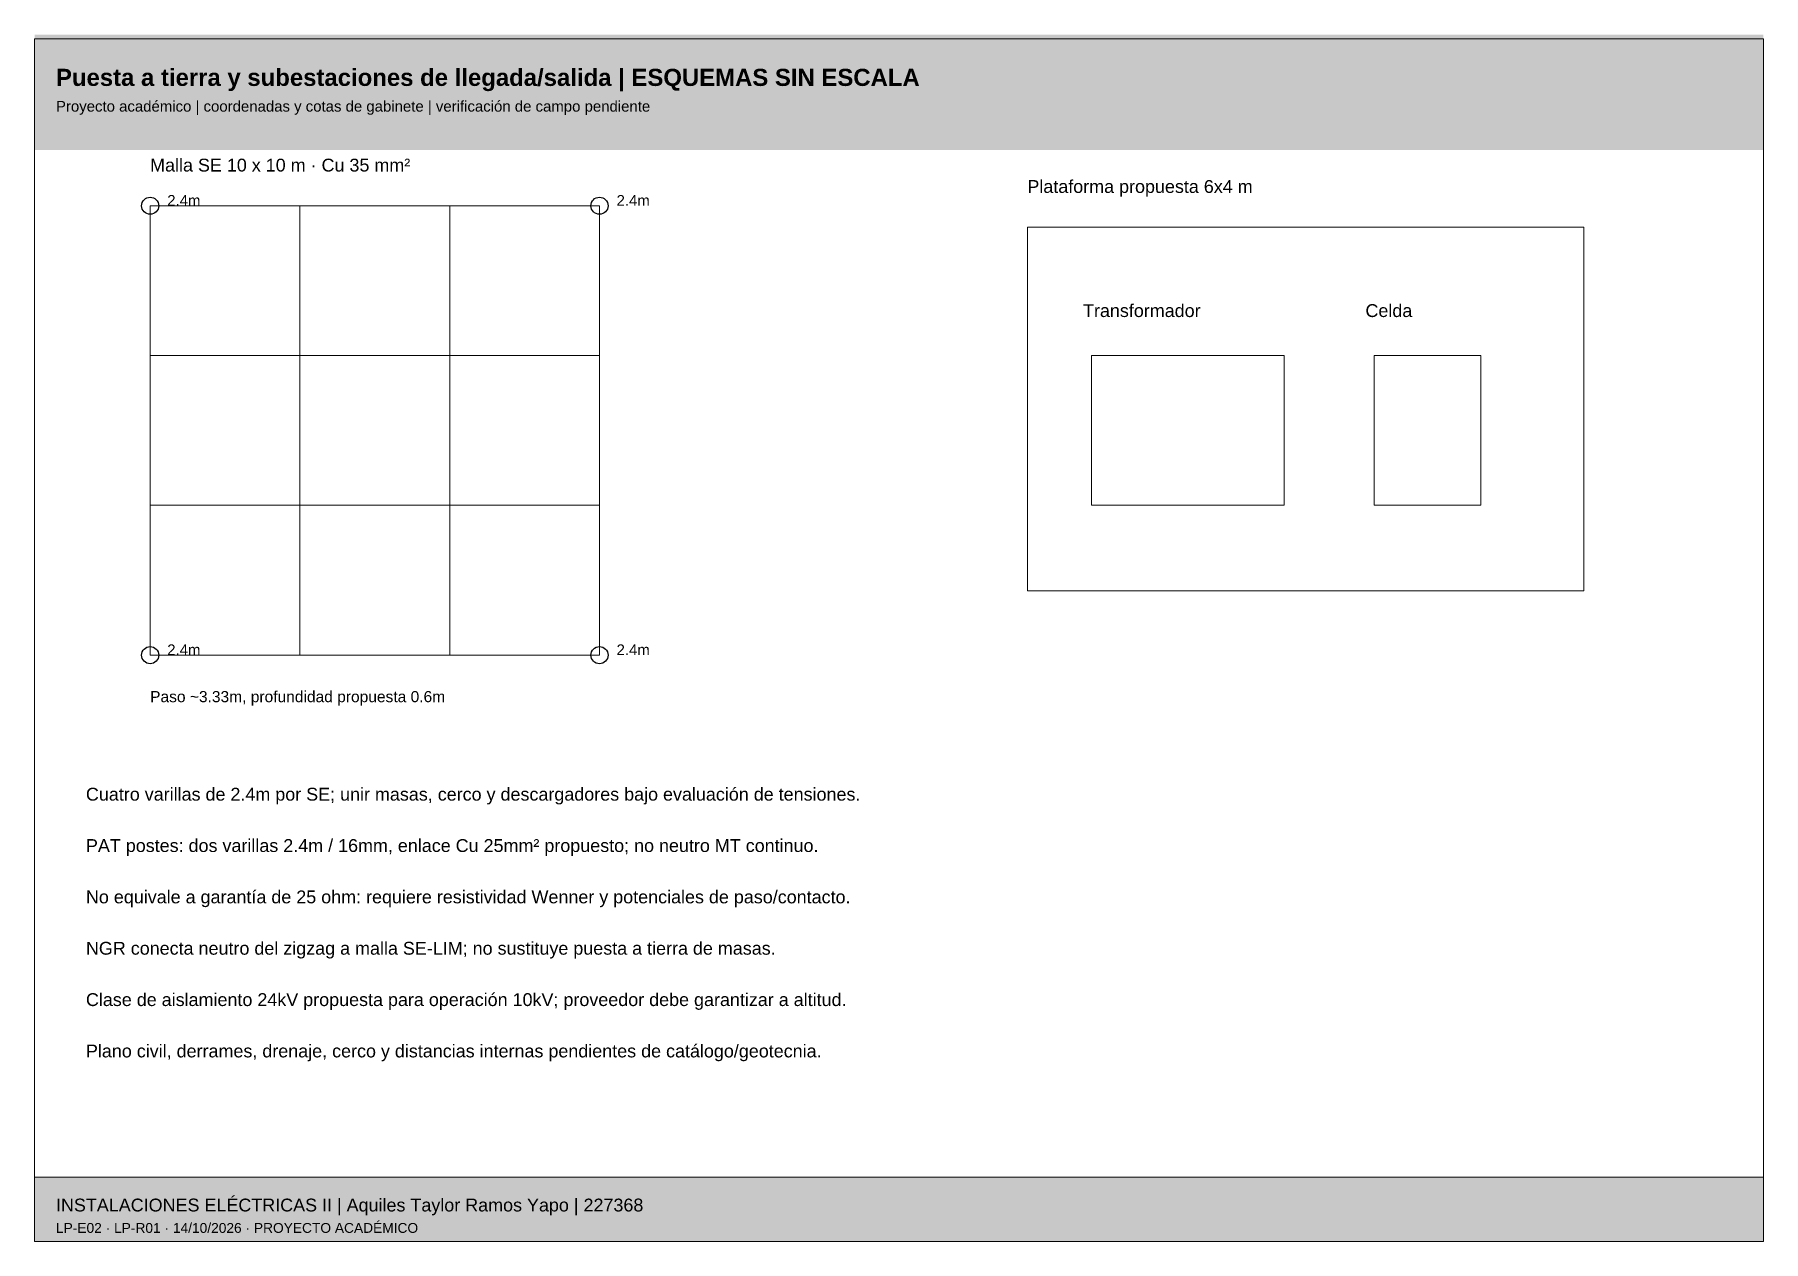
# Paper-space layout 'LP-TIERRAS' of a CAD drawing. Header units: metres, sheet in millimetres. Extents: x 8 to 412, y 8 to 290.
import ezdxf

# ---------------------------------------------------------------- set-up
doc = ezdxf.new("R2010")
doc.units = ezdxf.units.M
doc.layers.add('DETALLE', color=7, linetype='Continuous', lineweight=13, true_color=0x33434d)
doc.layers.add('ROTULO', color=7, linetype='Continuous', lineweight=13, true_color=0x18364a)
doc.layers.add('PRESENTACION', color=7, linetype='Continuous')
doc.styles.add('Arial', font='arial.ttf')
doc.styles.add('Arial-Bold', font='arialbd.ttf')

psp = doc.layouts.new('LP-TIERRAS')

# ---------------------------------------------------------------- hatches: boundary and pattern name
at = {"layer": 'PRESENTACION', "true_color": 0xeef4f7}
for points in [[(8, 263), (412, 263), (412, 290), (8, 290)], [(8, 8), (412, 8), (412, 23), (8, 23)]]:
    psp.add_hatch(color=7, dxfattribs=at).paths.add_polyline_path(points)
at = {"layer": 'PRESENTACION', "true_color": 0x287d89}
psp.add_hatch(color=137, dxfattribs=at).paths.add_polyline_path([(8, 263), (11, 263), (11, 290), (8, 290)])

# ---------------------------------------------------------------- linework, layer by layer
for centre in [(35, 250), (140, 250), (35, 145), (140, 145)]:
    psp.add_circle(centre, 2)
at = {"layer": 'DETALLE'}
for p, q in [((70, 145), (70, 250)), ((105, 145), (105, 250)), ((35, 215), (140, 215)), ((35, 180), (140, 180))]:
    psp.add_line(p, q, dxfattribs=at)
for points in [[(35, 145), (140, 145), (140, 250), (35, 250)], [(240, 160), (370, 160), (370, 245), (240, 245)], [(255, 180), (300, 180), (300, 215), (255, 215)], [(321, 180), (346, 180), (346, 215), (321, 215)]]:
    psp.add_lwpolyline(points, close=True, dxfattribs=at)
at = {"layer": 'ROTULO'}
psp.add_line((8, 23), (412, 23), dxfattribs=at)
psp.add_lwpolyline([(8, 8), (412, 8), (412, 289), (8, 289)], close=True, dxfattribs=at)

# ---------------------------------------------------------------- texts
at = {"layer": 'ROTULO', "color": 159, "true_color": 0x18364a, "style": 'Arial-Bold'}
psp.add_text('Puesta a tierra y subestaciones de llegada/salida | ESQUEMAS SIN ESCALA', height=4, dxfattribs=at).set_placement((13, 278))
at = {"layer": 'ROTULO', "color": 147, "true_color": 0x526b7b, "style": 'Arial'}
psp.add_text('Proyecto académico | coordenadas y cotas de gabinete | verificación de campo pendiente', height=2.5, dxfattribs=at).set_placement((13, 272))
at = {"layer": 'ROTULO', "style": 'Arial'}
for s, height, p in [('Malla SE 10 x 10 m · Cu 35 mm²', 3, (35, 258)), ('Plataforma propuesta 6x4 m', 3, (240, 253)), ('2.4m', 2.5, (39, 250)), ('2.4m', 2.5, (144, 250)), ('Transformador', 3, (253, 224)), ('Celda', 3, (319, 224)), ('2.4m', 2.5, (39, 145)), ('2.4m', 2.5, (144, 145)), ('Paso ~3.33m, profundidad propuesta 0.6m', 2.6, (35, 134)), ('Cuatro varillas de 2.4m por SE; unir masas, cerco y descargadores bajo evaluación de tensiones.', 3, (20, 111)), ('PAT postes: dos varillas 2.4m / 16mm, enlace Cu 25mm² propuesto; no neutro MT continuo.', 3, (20, 99)), ('No equivale a garantía de 25 ohm: requiere resistividad Wenner y potenciales de paso/contacto.', 3, (20, 87)), ('NGR conecta neutro del zigzag a malla SE-LIM; no sustituye puesta a tierra de masas.', 3, (20, 75)), ('Clase de aislamiento 24kV propuesta para operación 10kV; proveedor debe garantizar a altitud.', 3, (20, 63)), ('Plano civil, derrames, drenaje, cerco y distancias internas pendientes de catálogo/geotecnia.', 3, (20, 51)), ('INSTALACIONES ELÉCTRICAS II | Aquiles Taylor Ramos Yapo | 227368', 3, (13, 15)), ('LP-E02 · LP-R01 · 14/10/2026 · PROYECTO ACADÉMICO', 2.3, (13, 10))]:
    psp.add_text(s, height=height, dxfattribs=at).set_placement(p)

doc.saveas('drawing.dxf')
